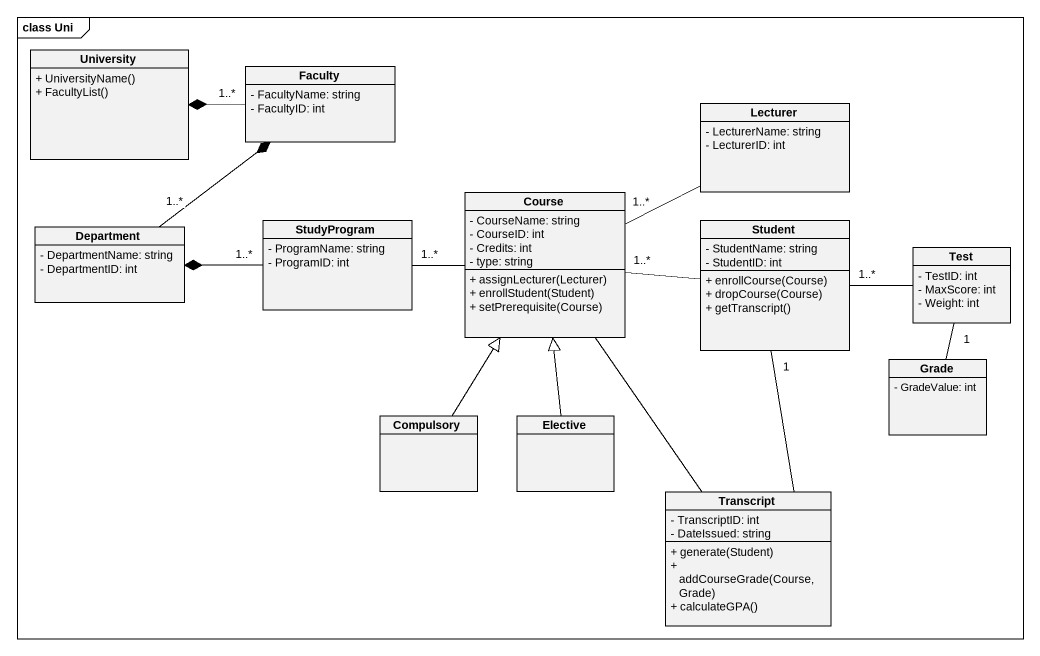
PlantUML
@startuml
mainframe class Uni
hide circle
hide empty members
skinparam classAttributeIconSize 0
class University {
  + UniversityName()
  + FacultyList()
}
class Faculty {
  - FacultyName: string
  - FacultyID: int
}
class Lecturer {
  - LecturerName: string
  - LecturerID: int
}
class Course {
  - CourseName: string
  - CourseID: int
  - Credits: int
  - type: string
  + assignLecturer(Lecturer)
  + enrollStudent(Student)
  + setPrerequisite(Course)
}
class Department {
  - DepartmentName: string
  - DepartmentID: int
}
class StudyProgram {
  - ProgramName: string
  - ProgramID: int
}
class Student {
  - StudentName: string
  - StudentID: int
  + enrollCourse(Course)
  + dropCourse(Course)
  + getTranscript()
}
class Test {
  - TestID: int
  - MaxScore: int
  - Weight: int
}
class Grade {
  - GradeValue: int
}
class Compulsory
class Elective
class Transcript {
  - TranscriptID: int
  - DateIssued: string
  + generate(Student)
  + addCourseGrade(Course, Grade)
  + calculateGPA()
}
Faculty "1..*" -left-* University
Course "1..*" -right- Lecturer
Course "1..*" -right- Student
Course -- Transcript
Department "1..*" -up-* Faculty
StudyProgram "1..*" -right- Course
StudyProgram "1..*" -left-* Department
Student "1..*" -right- Test
Student "1" -- Transcript
Test "1" -- Grade
Compulsory -up-|> Course
Elective -up-|> Course
@enduml
